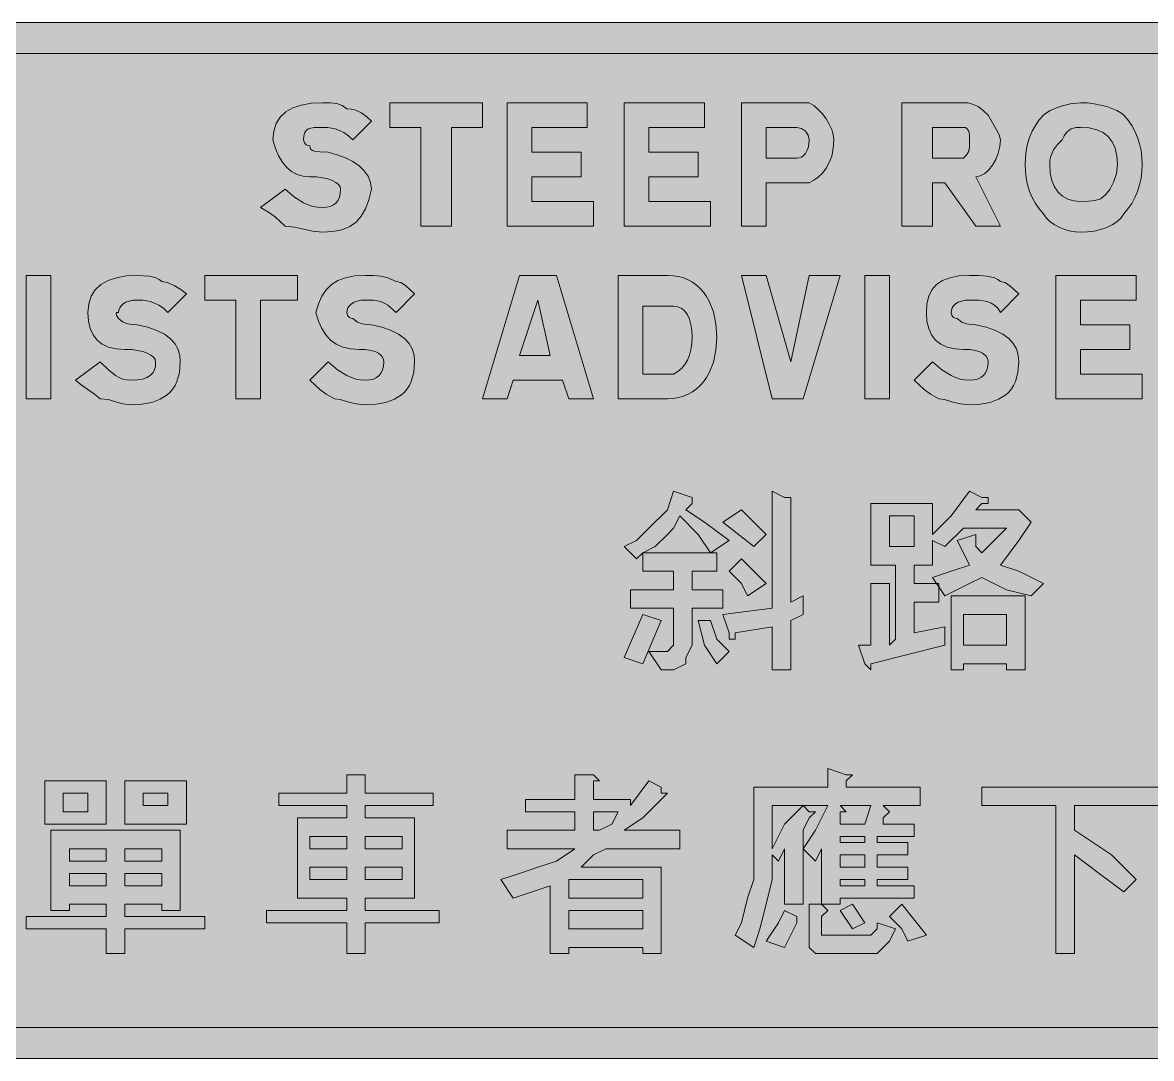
# Model space of a CAD drawing. Header units: metres. Extents: x 14 to 552, y 36 to 237.
# Drawn here: x 125 to 344.7, y 35.8 to 237.4 of the extents above; entities that cross this region are included whole.
import ezdxf

# ---------------------------------------------------------------- set-up
doc = ezdxf.new("R2010")
doc.units = ezdxf.units.M
doc.layers.add('FILL_BLACK_000000', color=7, linetype='Continuous', true_color=0x000000)
doc.layers.add('FILL_WHITE_FFFFFF', color=7, linetype='Continuous', true_color=0xffffff)

msp = doc.modelspace()

# ---------------------------------------------------------------- hatches: boundary and pattern name
at = {"layer": 'FILL_BLACK_000000', "true_color": 0x000000}
h = msp.add_hatch(color=7, dxfattribs=at)
h.dxf.hatch_style = 1
h.paths.add_polyline_path([(24.54, 35.78), (23.28, 35.91), (22.25, 36.27), (21.33, 36.96), (20.24, 37.17), (18.93, 37.71), (17.62, 38.48), (16.53, 39.36), (16.32, 40.28), (15.78, 41.31), (14.13, 44.16), (14.13, 47.76), (14.13, 225.36), (14.17, 227.85), (14.43, 230.01), (14.72, 231), (15.14, 231.94), (15.74, 232.86), (16.53, 233.76), (17.83, 234.95), (19.04, 235.84), (20.2, 236.48), (21.33, 236.91), (22.46, 237.17), (23.62, 237.3), (26.13, 237.36), (539.73, 237.36), (542.22, 237.3), (543.34, 237.17), (544.38, 236.91), (545.37, 236.48), (546.31, 235.84), (547.23, 234.95), (548.13, 233.76), (551.73, 230.16), (551.73, 225.36), (551.73, 47.76), (551.67, 46.81), (551.51, 45.77), (550.83, 43.56), (550.32, 42.44), (549.71, 41.35), (548.97, 40.31), (548.13, 39.36), (546.31, 37.79), (545.37, 37.17), (544.38, 36.66), (543.34, 36.27), (542.22, 35.99), (541.03, 35.82), (539.73, 35.76), (26.13, 35.76), (24.54, 35.78)])
h.paths.add_polyline_path([(24.54, 231.34), (23.28, 231.21), (22.25, 230.85), (21.33, 230.16), (20.64, 229.24), (20.28, 228.21), (20.15, 226.95), (20.13, 225.36), (20.13, 47.76), (20.15, 46.86), (20.28, 45.96), (20.64, 45.06), (21.33, 44.16), (22.04, 43.47), (22.53, 43.11), (23.02, 42.98), (23.73, 42.96), (23.78, 42.56), (23.94, 42.27), (24.48, 41.91), (25.25, 41.78), (26.13, 41.76), (539.73, 41.76), (540.82, 41.97), (542.13, 42.51), (543.44, 43.28), (544.53, 44.16), (545.22, 45.06), (545.58, 45.96), (545.71, 46.86), (545.73, 47.76), (545.73, 225.36), (545.71, 226.95), (545.58, 228.21), (545.22, 229.24), (544.53, 230.16), (544.03, 230.56), (543.44, 230.85), (542.13, 231.21), (539.73, 231.36), (26.13, 231.36), (24.54, 231.34)], flags=16)
h = msp.add_hatch(color=7, dxfattribs=at)
h.dxf.hatch_style = 1
h.paths.add_polyline_path([(179.88, 213.96), (180.24, 213.55), (180.53, 213.41), (180.93, 213.36), (180.99, 212.96), (181.16, 212.67), (181.44, 212.45), (181.83, 212.31), (182.96, 212.18), (184.53, 212.16), (186.27, 211.65), (187.87, 211.04), (189.3, 210.3), (190.53, 209.46), (191.54, 208.5), (192.29, 207.44), (192.77, 206.25), (192.93, 204.96), (192.42, 202.88), (191.77, 201.12), (190.95, 199.67), (189.93, 198.51), (188.69, 197.64), (187.19, 197.03), (185.42, 196.67), (183.33, 196.56), (181.53, 196.75), (179.73, 197.16), (177.93, 197.57), (176.13, 197.76), (174.18, 199.56), (172.92, 200.46), (171.33, 201.36), (176.13, 204.96), (177.93, 203.39), (179.73, 202.26), (180.63, 201.87), (181.53, 201.59), (182.43, 201.42), (183.33, 201.36), (184.17, 201.42), (184.9, 201.59), (185.52, 201.87), (186.03, 202.26), (186.42, 202.77), (186.71, 203.39), (186.87, 204.12), (186.93, 204.96), (186.82, 205.41), (186.5, 205.84), (185.98, 206.25), (185.28, 206.61), (184.41, 206.92), (183.39, 207.15), (182.22, 207.31), (180.93, 207.36), (179.64, 207.47), (178.46, 207.81), (177.39, 208.37), (176.43, 209.16), (175.59, 210.17), (174.86, 211.41), (174.24, 212.87), (173.73, 214.56), (173.9, 216.25), (174.39, 217.71), (175.19, 218.95), (176.28, 219.96), (177.66, 220.75), (179.3, 221.31), (181.19, 221.65), (183.33, 221.76), (184.92, 221.74), (186.18, 221.61), (187.21, 221.25), (188.13, 220.56), (188.98, 220.51), (189.72, 220.35), (190.98, 219.81), (192.01, 219.04), (192.93, 218.16), (189.33, 214.56), (188.43, 215.35), (187.55, 215.95), (186.69, 216.37), (185.88, 216.66), (184.44, 216.92), (183.33, 216.96), (181.76, 216.92), (181.14, 216.83), (180.63, 216.66), (180.24, 216.37), (179.95, 215.95), (179.79, 215.35), (179.73, 214.56), (179.88, 213.96)])
h = msp.add_hatch(color=7, dxfattribs=at)
h.dxf.hatch_style = 1
h.paths.add_polyline_path([(208.53, 197.76), (202.53, 197.76), (202.53, 216.96), (196.53, 216.96), (196.53, 221.76), (214.53, 221.76), (214.53, 216.96), (208.53, 216.96), (208.53, 197.76)])
h = msp.add_hatch(color=7, dxfattribs=at)
h.dxf.hatch_style = 1
h.paths.add_polyline_path([(224.13, 202.56), (236.13, 202.56), (236.13, 197.76), (219.33, 197.76), (219.33, 221.76), (234.93, 221.76), (234.93, 216.96), (224.13, 216.96), (224.13, 212.16), (233.73, 212.16), (233.73, 207.36), (224.13, 207.36), (224.13, 202.56)])
h = msp.add_hatch(color=7, dxfattribs=at)
h.dxf.hatch_style = 1
h.paths.add_polyline_path([(246.93, 202.56), (258.93, 202.56), (258.93, 197.76), (242.13, 197.76), (242.13, 221.76), (257.73, 221.76), (257.73, 216.96), (246.93, 216.96), (246.93, 212.16), (256.53, 212.16), (256.53, 207.36), (246.93, 207.36), (246.93, 202.56)])
h = msp.add_hatch(color=7, dxfattribs=at)
h.dxf.hatch_style = 1
h.paths.add_polyline_path([(264.93, 197.76), (264.93, 221.76), (276.93, 221.76), (278.13, 221.76), (279.03, 221.2), (279.89, 220.47), (280.7, 219.59), (281.43, 218.61), (282.04, 217.58), (282.52, 216.53), (282.82, 215.51), (282.93, 214.56), (282.82, 212.87), (282.52, 211.39), (282.04, 210.11), (281.43, 209.01), (280.7, 208.08), (279.89, 207.3), (279.03, 206.67), (278.13, 206.16), (276.93, 206.16), (269.73, 206.16), (269.73, 197.76), (264.93, 197.76)])
h.paths.add_polyline_path([(275.73, 210.96), (276.18, 211.02), (276.61, 211.19), (277.02, 211.47), (277.38, 211.86), (277.69, 212.37), (277.92, 212.99), (278.08, 213.72), (278.13, 214.56), (277.92, 215.44), (277.38, 216.21), (276.61, 216.75), (275.73, 216.96), (269.73, 216.96), (269.73, 210.96), (274.53, 210.96), (275.73, 210.96)], flags=16)
h = msp.add_hatch(color=7, dxfattribs=at)
h.dxf.hatch_style = 1
h.paths.add_polyline_path([(296.13, 197.76), (296.13, 221.76), (308.13, 221.76), (308.98, 221.71), (309.72, 221.55), (310.98, 221.01), (312.01, 220.24), (312.93, 219.36), (314.58, 216.51), (315.12, 215.48), (315.33, 214.56), (315.22, 213.22), (314.92, 211.92), (314.44, 210.7), (313.83, 209.61), (313.1, 208.69), (312.29, 207.98), (311.43, 207.52), (310.53, 207.36), (315.33, 197.76), (310.53, 197.76), (304.53, 206.16), (302.13, 206.16), (302.13, 197.76), (296.13, 197.76)])
h.paths.add_polyline_path([(308.82, 211.69), (309.18, 212.31), (309.31, 213.15), (309.33, 214.56), (309.31, 215.44), (309.18, 216.21), (308.82, 216.75), (308.53, 216.91), (308.13, 216.96), (302.13, 216.96), (302.13, 210.96), (308.13, 210.96), (308.82, 211.69)], flags=16)
h = msp.add_hatch(color=7, dxfattribs=at)
h.dxf.hatch_style = 1
h.paths.add_polyline_path([(333.59, 221.55), (336.03, 221.01), (338.02, 220.24), (338.77, 219.81), (339.33, 219.36), (340.17, 218.41), (340.91, 217.35), (341.52, 216.22), (342.03, 215.01), (342.42, 213.75), (342.71, 212.44), (342.87, 211.11), (342.93, 209.76), (342.87, 208.41), (342.71, 207.08), (342.42, 205.77), (342.03, 204.51), (341.52, 203.3), (340.91, 202.17), (340.17, 201.11), (339.33, 200.16), (338.77, 199.32), (338.02, 198.59), (337.09, 197.97), (336.03, 197.46), (334.85, 197.07), (333.59, 196.79), (332.28, 196.62), (330.93, 196.56), (329.98, 196.62), (328.96, 196.79), (327.91, 197.07), (326.88, 197.46), (325.9, 197.97), (325.02, 198.59), (324.29, 199.32), (323.73, 200.16), (322.89, 201.11), (322.16, 202.17), (321.54, 203.3), (321.03, 204.51), (320.64, 205.77), (320.36, 207.08), (320.19, 208.41), (320.13, 209.76), (320.19, 211.11), (320.36, 212.44), (320.64, 213.75), (321.03, 215.01), (321.54, 216.22), (322.16, 217.35), (322.89, 218.41), (323.73, 219.36), (324.29, 219.81), (325.02, 220.24), (326.88, 221.01), (328.96, 221.55), (330.93, 221.76), (332.28, 221.71), (333.59, 221.55)])
h.paths.add_polyline_path([(337.68, 212.91), (337.12, 214.15), (336.33, 215.16), (335.32, 215.95), (334.08, 216.51), (332.62, 216.85), (330.93, 216.96), (330.03, 216.92), (329.13, 216.66), (328.68, 216.37), (328.23, 215.95), (327.78, 215.35), (327.33, 214.56), (326.45, 213.64), (325.68, 212.61), (325.14, 211.35), (324.98, 210.61), (324.93, 209.76), (325.04, 208.07), (325.36, 206.61), (325.88, 205.37), (326.58, 204.36), (327.45, 203.57), (328.47, 203.01), (329.64, 202.67), (330.93, 202.56), (332.52, 202.58), (333.78, 202.71), (334.81, 203.07), (335.73, 203.76), (336.61, 204.87), (337.38, 206.31), (337.92, 207.98), (338.13, 209.76), (338.02, 211.45), (337.68, 212.91)], flags=16)
h = msp.add_hatch(color=7, dxfattribs=at)
h.dxf.hatch_style = 1
h.paths.add_polyline_path([(125.73, 164.16), (125.73, 188.16), (130.53, 188.16), (130.53, 164.16), (125.73, 164.16)])
h = msp.add_hatch(color=7, dxfattribs=at)
h.dxf.hatch_style = 1
h.paths.add_polyline_path([(143.39, 180.91), (143.22, 180.77), (143.28, 180.36), (143.73, 179.76), (144.63, 179.07), (145.53, 178.71), (146.43, 178.58), (147.33, 178.56), (149.41, 178.05), (151.17, 177.44), (152.62, 176.7), (153.78, 175.86), (154.65, 174.9), (155.26, 173.84), (155.62, 172.65), (155.73, 171.36), (155.56, 169.28), (155.07, 167.52), (154.71, 166.75), (154.27, 166.07), (153.76, 165.45), (153.18, 164.91), (151.8, 164.04), (150.16, 163.43), (148.27, 163.07), (146.13, 162.96), (144.52, 163.15), (143.13, 163.56), (141.74, 163.97), (140.13, 164.16), (139.04, 165.06), (137.73, 165.96), (136.42, 166.86), (135.33, 167.76), (140.13, 171.36), (141.74, 169.79), (143.13, 168.66), (143.81, 168.27), (144.52, 167.99), (145.28, 167.82), (146.13, 167.76), (147.37, 167.82), (148.4, 167.99), (149.23, 168.27), (149.88, 168.66), (150.36, 169.17), (150.69, 169.79), (150.87, 170.52), (150.93, 171.36), (150.82, 171.81), (150.5, 172.24), (149.98, 172.65), (149.28, 173.01), (148.41, 173.32), (147.39, 173.55), (146.22, 173.71), (144.93, 173.76), (143.24, 173.87), (141.78, 174.21), (140.54, 174.77), (139.53, 175.56), (138.74, 176.57), (138.18, 177.81), (137.84, 179.27), (137.73, 180.96), (137.9, 182.65), (138.39, 184.11), (139.19, 185.35), (140.28, 186.36), (141.66, 187.15), (143.3, 187.71), (145.19, 188.05), (147.33, 188.16), (149.73, 188.01), (151.04, 187.65), (151.63, 187.36), (152.13, 186.96), (153.22, 186.75), (154.53, 186.21), (155.84, 185.44), (156.93, 184.56), (153.33, 180.96), (152.43, 181.75), (151.55, 182.35), (150.69, 182.77), (149.88, 183.06), (148.44, 183.32), (147.33, 183.36), (146.49, 183.31), (145.76, 183.15), (145.14, 182.92), (144.63, 182.61), (144.24, 182.25), (143.96, 181.84), (143.79, 181.41), (143.73, 180.96), (143.39, 180.91)])
h = msp.add_hatch(color=7, dxfattribs=at)
h.dxf.hatch_style = 1
h.paths.add_polyline_path([(171.33, 164.16), (166.53, 164.16), (166.53, 183.36), (160.53, 183.36), (160.53, 188.16), (178.53, 188.16), (178.53, 183.36), (171.33, 183.36), (171.33, 164.16)])
h = msp.add_hatch(color=7, dxfattribs=at)
h.dxf.hatch_style = 1
h.paths.add_polyline_path([(188.28, 180.36), (188.64, 179.95), (188.93, 179.81), (189.33, 179.76), (190.23, 179.07), (191.13, 178.71), (192.03, 178.58), (192.93, 178.56), (195.01, 178.05), (196.77, 177.44), (198.22, 176.7), (199.38, 175.86), (200.25, 174.9), (200.86, 173.84), (201.22, 172.65), (201.33, 171.36), (201.16, 169.28), (200.67, 167.52), (200.31, 166.75), (199.87, 166.07), (199.36, 165.45), (198.78, 164.91), (197.4, 164.04), (195.76, 163.43), (193.87, 163.07), (191.73, 162.96), (189.95, 163.15), (188.28, 163.56), (186.84, 163.97), (185.73, 164.16), (184.14, 165.06), (182.88, 165.96), (180.93, 167.76), (184.53, 171.36), (186.33, 169.79), (188.13, 168.66), (189.03, 168.27), (189.93, 167.99), (190.83, 167.82), (191.73, 167.76), (192.57, 167.82), (193.31, 167.99), (193.92, 168.27), (194.43, 168.66), (194.82, 169.17), (195.1, 169.79), (195.27, 170.52), (195.33, 171.36), (195.27, 171.81), (195.09, 172.24), (194.76, 172.65), (194.28, 173.01), (193.63, 173.32), (192.8, 173.55), (191.77, 173.71), (190.53, 173.76), (188.84, 173.87), (187.36, 174.21), (186.08, 174.77), (184.98, 175.56), (184.05, 176.57), (183.27, 177.81), (182.64, 179.27), (182.13, 180.96), (182.64, 182.65), (183.29, 184.11), (184.11, 185.35), (185.13, 186.36), (186.37, 187.15), (187.87, 187.71), (189.64, 188.05), (191.73, 188.16), (193.34, 188.14), (194.73, 188.01), (196.12, 187.65), (197.73, 186.96), (198.63, 186.75), (199.53, 186.21), (201.33, 184.56), (197.73, 180.96), (196.12, 182.35), (195.41, 182.77), (194.73, 183.06), (193.34, 183.32), (191.73, 183.36), (190.89, 183.31), (190.16, 183.15), (189.54, 182.92), (189.03, 182.61), (188.64, 182.25), (188.36, 181.84), (188.19, 181.41), (188.13, 180.96), (188.28, 180.36)])
h = msp.add_hatch(color=7, dxfattribs=at)
h.dxf.hatch_style = 1
h.paths.add_polyline_path([(230.13, 167.76), (225.33, 167.76), (220.53, 167.76), (219.33, 164.16), (214.53, 164.16), (221.73, 188.16), (225.33, 188.16), (228.93, 188.16), (236.13, 164.16), (231.33, 164.16), (230.13, 167.76)])
h.paths.add_polyline_path([(221.73, 172.56), (225.33, 172.56), (227.73, 172.56), (225.33, 183.36), (221.73, 172.56)], flags=16)
h = msp.add_hatch(color=7, dxfattribs=at)
h.dxf.hatch_style = 1
h.paths.add_polyline_path([(240.93, 188.16), (250.53, 188.16), (251.63, 188.1), (252.67, 187.94), (253.64, 187.67), (254.56, 187.3), (255.42, 186.83), (256.2, 186.26), (256.93, 185.6), (257.58, 184.86), (258.16, 184.03), (258.67, 183.12), (259.47, 181.07), (259.96, 178.74), (260.13, 176.16), (259.96, 173.58), (259.47, 171.25), (258.67, 169.2), (258.16, 168.29), (257.58, 167.46), (256.93, 166.72), (256.2, 166.06), (255.42, 165.49), (254.56, 165.02), (253.64, 164.65), (252.67, 164.38), (251.63, 164.22), (250.53, 164.16), (240.93, 164.16), (240.93, 188.16)])
h.paths.add_polyline_path([(249.33, 168.96), (250.53, 168.96), (251.73, 168.96), (252.57, 169.47), (253.31, 170.09), (253.92, 170.82), (254.43, 171.66), (254.82, 172.62), (255.1, 173.69), (255.27, 174.87), (255.33, 176.16), (255.27, 177.45), (255.1, 178.62), (254.82, 179.64), (254.43, 180.51), (253.92, 181.21), (253.31, 181.73), (252.57, 182.05), (251.73, 182.16), (250.53, 182.16), (249.33, 182.16), (245.73, 182.16), (245.73, 168.96), (249.33, 168.96)], flags=16)
h = msp.add_hatch(color=7, dxfattribs=at)
h.dxf.hatch_style = 1
h.paths.add_polyline_path([(274.53, 164.16), (270.93, 164.16), (264.93, 188.16), (269.73, 188.16), (274.53, 171.36), (278.13, 188.16), (284.13, 188.16), (276.93, 164.16), (274.53, 164.16)])
h = msp.add_hatch(color=7, dxfattribs=at)
h.dxf.hatch_style = 1
h.paths.add_polyline_path([(288.93, 164.16), (288.93, 188.16), (293.73, 188.16), (293.73, 164.16), (288.93, 164.16)])
h = msp.add_hatch(color=7, dxfattribs=at)
h.dxf.hatch_style = 1
h.paths.add_polyline_path([(305.88, 180.36), (306.24, 179.95), (306.53, 179.81), (306.93, 179.76), (307.83, 179.07), (308.73, 178.71), (309.63, 178.58), (310.53, 178.56), (312.61, 178.05), (314.37, 177.44), (315.82, 176.7), (316.98, 175.86), (317.85, 174.9), (318.46, 173.84), (318.82, 172.65), (318.93, 171.36), (318.76, 169.28), (318.27, 167.52), (317.91, 166.75), (317.47, 166.07), (316.96, 165.45), (316.38, 164.91), (315, 164.04), (313.36, 163.43), (311.47, 163.07), (309.33, 162.96), (307.55, 163.15), (305.88, 163.56), (304.44, 163.97), (303.33, 164.16), (301.74, 165.06), (300.48, 165.96), (298.53, 167.76), (302.13, 171.36), (303.93, 169.79), (305.73, 168.66), (306.63, 168.27), (307.53, 167.99), (308.43, 167.82), (309.33, 167.76), (310.17, 167.82), (310.91, 167.99), (311.52, 168.27), (312.03, 168.66), (312.42, 169.17), (312.71, 169.79), (312.87, 170.52), (312.93, 171.36), (312.87, 171.81), (312.69, 172.24), (312.36, 172.65), (311.88, 173.01), (311.23, 173.32), (310.4, 173.55), (309.37, 173.71), (308.13, 173.76), (306.44, 173.87), (304.98, 174.21), (303.74, 174.77), (302.73, 175.56), (301.94, 176.57), (301.38, 177.81), (301.04, 179.27), (300.93, 180.96), (301.04, 182.65), (301.4, 184.11), (302.01, 185.35), (302.88, 186.36), (304.04, 187.15), (305.49, 187.71), (307.25, 188.05), (309.33, 188.16), (311.11, 188.14), (312.78, 188.01), (314.22, 187.65), (314.83, 187.36), (315.33, 186.96), (316.23, 186.75), (317.13, 186.21), (318.93, 184.56), (315.33, 180.96), (314.83, 181.75), (314.22, 182.35), (313.54, 182.77), (312.78, 183.06), (311.11, 183.32), (309.33, 183.36), (308.49, 183.31), (307.76, 183.15), (307.14, 182.92), (306.63, 182.61), (306.24, 182.25), (305.95, 181.84), (305.79, 181.41), (305.73, 180.96), (305.88, 180.36)])
h = msp.add_hatch(color=7, dxfattribs=at)
h.dxf.hatch_style = 1
h.paths.add_polyline_path([(330.93, 168.96), (342.93, 168.96), (342.93, 164.16), (326.13, 164.16), (326.13, 188.16), (341.73, 188.16), (341.73, 183.36), (330.93, 183.36), (330.93, 178.56), (340.53, 178.56), (340.53, 173.76), (330.93, 173.76), (330.93, 168.96)])
h = msp.add_hatch(color=7, dxfattribs=at)
h.dxf.hatch_style = 1
h.paths.add_polyline_path([(242.13, 135.36), (244.53, 136.56), (246.93, 138.96), (250.53, 142.56), (251.73, 146.16), (255.33, 144.96), (255.33, 143.76), (254.13, 142.56), (257.73, 140.16), (262.53, 136.56), (258.93, 134.16), (256.53, 137.76), (252.93, 141.36), (251.73, 138.96), (250.53, 137.76), (248.13, 135.36), (245.73, 134.16), (244.53, 132.96), (242.13, 135.36)])
h = msp.add_hatch(color=7, dxfattribs=at)
h.dxf.hatch_style = 1
h.paths.add_polyline_path([(270.93, 123.36), (270.93, 146.16), (273.33, 144.96), (274.53, 144.96), (274.53, 143.76), (274.53, 124.56), (276.93, 125.76), (276.93, 122.16), (274.53, 120.96), (274.53, 111.36), (270.93, 111.36), (270.93, 119.76), (263.73, 118.56), (263.73, 117.36), (262.53, 117.36), (262.53, 118.56), (261.33, 122.16), (270.93, 123.36)])
h = msp.add_hatch(color=7, dxfattribs=at)
h.dxf.hatch_style = 1
h.paths.add_polyline_path([(298.53, 118.56), (304.53, 119.76), (304.53, 116.16), (290.13, 112.56), (290.13, 111.36), (288.93, 112.56), (287.73, 116.16), (290.13, 116.16), (290.13, 128.16), (292.53, 128.16), (293.73, 128.16), (293.73, 126.96), (293.73, 116.16), (294.93, 117.36), (294.93, 131.76), (290.13, 131.76), (290.13, 143.76), (302.13, 143.76), (302.13, 137.76), (305.73, 141.36), (309.33, 146.16), (311.73, 144.96), (312.93, 144.96), (312.93, 143.76), (311.73, 143.76), (310.53, 142.56), (318.93, 142.56), (321.33, 140.16), (318.93, 136.56), (315.33, 131.76), (318.93, 130.56), (323.73, 128.16), (321.33, 125.76), (316.53, 126.96), (311.73, 129.36), (309.33, 128.16), (304.53, 125.76), (303.33, 127.56), (303.33, 124.56), (298.53, 124.56), (298.53, 118.56)])
h.paths.add_polyline_path([(303.33, 128.16), (302.93, 128.16), (303.33, 127.56), (303.33, 128.16)], flags=16)
h.paths.add_polyline_path([(302.13, 129.36), (305.73, 130.56), (309.33, 131.76), (308.13, 134.16), (306.93, 136.56), (310.53, 137.76), (310.53, 135.36), (311.73, 134.16), (314.13, 136.56), (316.53, 138.96), (308.13, 138.96), (304.53, 135.36), (302.13, 136.56), (302.13, 131.76), (298.53, 131.76), (298.53, 128.16), (302.93, 128.16), (302.13, 129.36)], flags=16)
h.paths.add_polyline_path([(298.53, 141.36), (293.73, 141.36), (293.73, 135.36), (298.53, 135.36), (298.53, 141.36)], flags=16)
h = msp.add_hatch(color=7, dxfattribs=at)
h.dxf.hatch_style = 1
h.paths.add_polyline_path([(269.73, 137.76), (267.33, 135.36), (261.33, 140.16), (264.93, 142.56), (269.73, 137.76)])
h = msp.add_hatch(color=7, dxfattribs=at)
h.dxf.hatch_style = 1
h.paths.add_polyline_path([(255.33, 126.96), (261.33, 126.96), (261.33, 123.36), (255.33, 123.36), (255.33, 116.16), (254.13, 113.76), (254.13, 112.56), (251.73, 111.36), (249.33, 111.36), (246.93, 114.96), (249.33, 114.96), (250.53, 114.96), (251.73, 116.16), (251.73, 117.36), (251.73, 123.36), (243.33, 123.36), (243.33, 126.96), (251.73, 126.96), (251.73, 130.56), (245.73, 130.56), (245.73, 134.16), (258.93, 134.16), (260.13, 134.16), (260.13, 130.56), (255.33, 130.56), (255.33, 126.96)])
h = msp.add_hatch(color=7, dxfattribs=at)
h.dxf.hatch_style = 1
h.paths.add_polyline_path([(267.33, 130.56), (269.73, 128.16), (266.13, 125.76), (264.93, 128.16), (262.53, 130.56), (264.93, 132.96), (267.33, 130.56)])
h = msp.add_hatch(color=7, dxfattribs=at)
h.dxf.hatch_style = 1
h.paths.add_polyline_path([(320.13, 125.76), (320.13, 111.36), (316.53, 111.36), (316.53, 112.56), (308.13, 112.56), (308.13, 111.36), (305.73, 111.36), (305.73, 125.76), (320.13, 125.76)])
h.paths.add_polyline_path([(316.53, 122.16), (308.13, 122.16), (308.13, 116.16), (316.53, 116.16), (316.53, 122.16)], flags=16)
h = msp.add_hatch(color=7, dxfattribs=at)
h.dxf.hatch_style = 1
h.paths.add_polyline_path([(245.73, 122.16), (249.33, 120.96), (245.73, 112.56), (242.13, 113.76), (245.73, 122.16)])
h = msp.add_hatch(color=7, dxfattribs=at)
h.dxf.hatch_style = 1
h.paths.add_polyline_path([(260.13, 117.36), (262.53, 114.96), (260.13, 112.56), (257.73, 116.16), (256.53, 120.96), (258.93, 120.96), (260.13, 117.36)])
h = msp.add_hatch(color=7, dxfattribs=at)
h.dxf.hatch_style = 1
h.paths.add_polyline_path([(191.73, 87.36), (204.93, 87.36), (204.93, 84.96), (191.73, 84.96), (191.73, 82.56), (201.33, 82.56), (201.33, 66.96), (191.73, 66.96), (191.73, 64.56), (206.13, 64.56), (206.13, 62.16), (191.73, 62.16), (191.73, 56.16), (188.13, 56.16), (188.13, 62.16), (172.53, 62.16), (172.53, 64.56), (188.13, 64.56), (188.13, 66.96), (178.53, 66.96), (178.53, 82.56), (188.13, 82.56), (188.13, 84.96), (174.93, 84.96), (174.93, 87.36), (188.13, 87.36), (188.13, 90.96), (191.73, 90.96), (191.73, 89.76), (191.73, 87.36)])
h.paths.add_polyline_path([(188.13, 76.56), (188.13, 78.96), (180.93, 78.96), (180.93, 76.56), (188.13, 76.56)], flags=16)
h.paths.add_polyline_path([(180.93, 70.56), (188.13, 70.56), (188.13, 72.96), (180.93, 72.96), (180.93, 70.56)], flags=16)
h.paths.add_polyline_path([(191.73, 78.96), (191.73, 76.56), (198.93, 76.56), (198.93, 78.96), (191.73, 78.96)], flags=16)
h.paths.add_polyline_path([(198.93, 72.96), (191.73, 72.96), (191.73, 70.56), (198.93, 70.56), (198.93, 72.96)], flags=16)
h = msp.add_hatch(color=7, dxfattribs=at)
h.dxf.hatch_style = 1
h.paths.add_polyline_path([(244.53, 72.96), (249.33, 72.96), (249.33, 56.16), (245.73, 56.16), (245.73, 57.36), (231.33, 57.36), (231.33, 56.16), (227.73, 56.16), (227.73, 69.36), (220.53, 66.96), (218.13, 70.56), (221.73, 71.76), (225.33, 72.96), (228.93, 74.16), (232.53, 76.56), (219.33, 76.56), (219.33, 80.16), (232.53, 80.16), (232.53, 83.76), (222.93, 83.76), (222.93, 86.16), (232.53, 86.16), (232.53, 90.96), (234.93, 90.96), (236.13, 90.96), (237.33, 89.76), (236.13, 89.76), (236.13, 86.16), (243.33, 86.16), (243.33, 84.96), (246.93, 89.76), (249.33, 88.56), (249.33, 87.36), (250.53, 87.36), (249.33, 86.16), (245.73, 82.56), (242.13, 80.16), (252.93, 80.16), (252.93, 76.56), (242.13, 76.56), (240.93, 76.56), (238.53, 76.56), (236.13, 75.36), (233.73, 72.96), (240.93, 72.96), (244.53, 72.96)])
h.paths.add_polyline_path([(236.13, 83.76), (236.13, 80.16), (237.33, 80.16), (239.73, 81.36), (240.93, 83.76), (236.13, 83.76)], flags=16)
h.paths.add_polyline_path([(231.33, 70.56), (231.33, 66.96), (245.73, 66.96), (245.73, 70.56), (231.33, 70.56)], flags=16)
h.paths.add_polyline_path([(245.73, 64.56), (231.33, 64.56), (231.33, 60.96), (245.73, 60.96), (245.73, 64.56)], flags=16)
h = msp.add_hatch(color=7, dxfattribs=at)
h.dxf.hatch_style = 1
h.paths.add_polyline_path([(291.33, 77.76), (297.33, 77.76), (297.33, 75.36), (291.33, 75.36), (291.33, 72.96), (297.33, 72.96), (297.33, 70.56), (291.33, 70.56), (291.33, 69.36), (298.53, 69.36), (298.53, 66.96), (284.13, 66.96), (284.13, 65.76), (280.53, 65.76), (280.53, 76.56), (279.33, 74.16), (276.93, 76.56), (276.93, 65.76), (273.33, 65.76), (273.33, 76.56), (272.13, 74.16), (270.93, 75.36), (270.93, 70.56), (269.73, 65.76), (268.53, 60.96), (267.33, 57.36), (263.73, 59.76), (264.93, 62.16), (266.13, 66.96), (267.33, 70.56), (267.33, 75.36), (267.33, 88.56), (281.73, 88.56), (281.73, 92.16), (285.33, 90.96), (286.53, 90.96), (285.33, 89.76), (285.33, 88.56), (299.73, 88.56), (299.73, 84.96), (292.53, 84.96), (293.73, 83.76), (292.53, 82.56), (292.53, 81.36), (298.53, 81.36), (298.53, 78.96), (291.33, 78.96), (291.33, 77.76)])
h.paths.add_polyline_path([(279.33, 80.16), (281.73, 84.96), (276.93, 84.96), (278.13, 83.76), (279.33, 83.76), (278.13, 82.56), (276.93, 80.16), (276.93, 76.56), (279.33, 80.16)], flags=16)
h.paths.add_polyline_path([(270.93, 84.96), (270.93, 76.56), (273.33, 81.36), (276.93, 84.96), (270.93, 84.96)], flags=16)
h.paths.add_polyline_path([(285.33, 83.76), (284.13, 83.76), (284.13, 81.36), (288.93, 81.36), (290.13, 84.96), (284.13, 84.96), (285.33, 83.76)], flags=16)
h.paths.add_polyline_path([(288.93, 75.36), (284.13, 75.36), (284.13, 72.96), (288.93, 72.96), (288.93, 75.36)], flags=16)
h.paths.add_polyline_path([(288.93, 77.76), (288.93, 78.96), (284.13, 78.96), (284.13, 77.76), (288.93, 77.76)], flags=16)
h.paths.add_polyline_path([(284.13, 69.36), (288.93, 69.36), (288.93, 70.56), (284.13, 70.56), (284.13, 69.36)], flags=16)
h = msp.add_hatch(color=7, dxfattribs=at)
h.dxf.hatch_style = 1
h.paths.add_polyline_path([(141.33, 81.36), (129.33, 81.36), (129.33, 89.76), (141.33, 89.76), (141.33, 81.36)])
h.paths.add_polyline_path([(137.73, 87.36), (132.93, 87.36), (132.93, 83.76), (137.73, 83.76), (137.73, 87.36)], flags=16)
h = msp.add_hatch(color=7, dxfattribs=at)
h.dxf.hatch_style = 1
h.paths.add_polyline_path([(156.93, 81.36), (144.93, 81.36), (144.93, 89.76), (156.93, 89.76), (156.93, 81.36)])
h.paths.add_polyline_path([(153.33, 87.36), (148.53, 87.36), (148.53, 84.96), (153.33, 84.96), (153.33, 87.36)], flags=16)
h = msp.add_hatch(color=7, dxfattribs=at)
h.dxf.hatch_style = 1
h.paths.add_polyline_path([(346.53, 88.56), (346.53, 84.96), (329.73, 84.96), (329.73, 80.16), (336.93, 75.36), (341.73, 70.56), (339.33, 68.16), (334.53, 71.76), (329.73, 75.36), (329.73, 56.16), (326.13, 56.16), (326.13, 84.96), (311.73, 84.96), (311.73, 88.56), (346.53, 88.56)])
h = msp.add_hatch(color=7, dxfattribs=at)
h.dxf.hatch_style = 1
h.paths.add_polyline_path([(152.13, 65.76), (144.93, 65.76), (144.93, 63.36), (160.53, 63.36), (160.53, 60.96), (144.93, 60.96), (144.93, 56.16), (141.33, 56.16), (141.33, 60.96), (125.73, 60.96), (125.73, 63.36), (141.33, 63.36), (141.33, 65.76), (134.13, 65.76), (134.13, 64.56), (130.53, 64.56), (130.53, 80.16), (155.73, 80.16), (155.73, 64.56), (152.13, 64.56), (152.13, 65.76)])
h.paths.add_polyline_path([(152.13, 74.16), (152.13, 76.56), (144.93, 76.56), (144.93, 74.16), (152.13, 74.16)], flags=16)
h.paths.add_polyline_path([(144.93, 69.36), (152.13, 69.36), (152.13, 71.76), (144.93, 71.76), (144.93, 69.36)], flags=16)
h.paths.add_polyline_path([(134.13, 76.56), (134.13, 74.16), (141.33, 74.16), (141.33, 76.56), (134.13, 76.56)], flags=16)
h.paths.add_polyline_path([(141.33, 71.76), (134.13, 71.76), (134.13, 69.36), (141.33, 69.36), (141.33, 71.76)], flags=16)
h = msp.add_hatch(color=7, dxfattribs=at)
h.dxf.hatch_style = 1
h.paths.add_polyline_path([(272.13, 62.16), (273.33, 64.56), (275.73, 63.36), (275.73, 62.16), (273.33, 57.36), (269.73, 58.56), (272.13, 62.16)])
h = msp.add_hatch(color=7, dxfattribs=at)
h.dxf.hatch_style = 1
h.paths.add_polyline_path([(280.53, 65.76), (281.73, 64.56), (280.53, 63.36), (280.53, 60.96), (280.53, 59.76), (281.73, 59.76), (282.93, 59.76), (287.73, 59.76), (288.93, 59.76), (290.13, 59.76), (291.33, 60.96), (291.33, 62.16), (294.93, 60.96), (293.73, 58.56), (292.53, 57.36), (291.33, 56.16), (290.13, 56.16), (281.73, 56.16), (279.33, 56.16), (278.13, 57.36), (278.13, 58.56), (278.13, 60.96), (278.13, 65.76), (280.53, 65.76)])
h = msp.add_hatch(color=7, dxfattribs=at)
h.dxf.hatch_style = 1
h.paths.add_polyline_path([(284.13, 64.56), (286.53, 65.76), (288.93, 62.16), (286.53, 60.96), (284.13, 64.56)])
h = msp.add_hatch(color=7, dxfattribs=at)
h.dxf.hatch_style = 1
h.paths.add_polyline_path([(296.13, 60.96), (293.73, 63.36), (296.13, 65.76), (300.93, 59.76), (297.33, 58.56), (296.13, 60.96)])
at = {"layer": 'FILL_WHITE_FFFFFF', "true_color": 0xffffff}
h = msp.add_hatch(color=7, dxfattribs=at)
h.dxf.hatch_style = 1
h.paths.add_polyline_path([(539.73, 231.36), (542.13, 231.36), (542.53, 231.31), (542.84, 231.17), (543.33, 230.76), (543.82, 230.35), (544.13, 230.21), (544.53, 230.16), (544.58, 229.76), (544.72, 229.45), (545.13, 228.96), (545.54, 228.47), (545.68, 228.16), (545.73, 227.76), (545.73, 225.36), (545.73, 47.76), (545.71, 46.86), (545.58, 45.96), (545.22, 45.06), (544.53, 44.16), (543.82, 43.47), (543.33, 43.11), (542.84, 42.98), (542.13, 42.96), (541.42, 42.27), (540.93, 41.91), (540.44, 41.78), (539.73, 41.76), (26.13, 41.76), (25.28, 41.81), (24.54, 41.97), (23.28, 42.51), (22.25, 43.28), (21.33, 44.16), (20.13, 45.36), (20.13, 47.76), (20.13, 225.36), (20.15, 226.95), (20.28, 228.21), (20.64, 229.24), (21.33, 230.16), (22.25, 230.85), (23.28, 231.21), (24.54, 231.34), (26.13, 231.36), (539.73, 231.36)])

# ---------------------------------------------------------------- linework, layer by layer
at = {"layer": 'FILL_BLACK_000000', "lineweight": 0, "true_color": 0x000000}
for points in [[(26.13, 237.36), (539.73, 237.36)], [(539.73, 231.36), (26.13, 231.36)], [(26.13, 41.76), (539.73, 41.76)], [(539.73, 35.76), (26.13, 35.76)]]:
    msp.add_lwpolyline(points, dxfattribs=at)
for points in [[(179.88, 213.96), (180.24, 213.55), (180.53, 213.41), (180.93, 213.36), (180.99, 212.96), (181.16, 212.67), (181.44, 212.45), (181.83, 212.31), (182.96, 212.18), (184.53, 212.16), (186.27, 211.65), (187.87, 211.04), (189.3, 210.3), (190.53, 209.46), (191.54, 208.5), (192.29, 207.44), (192.77, 206.25), (192.93, 204.96), (192.42, 202.88), (191.77, 201.12), (190.95, 199.67), (189.93, 198.51), (188.69, 197.64), (187.19, 197.03), (185.42, 196.67), (183.33, 196.56), (181.53, 196.75), (179.73, 197.16), (177.93, 197.57), (176.13, 197.76), (174.18, 199.56), (172.92, 200.46), (171.33, 201.36), (176.13, 204.96), (177.93, 203.39), (179.73, 202.26), (180.63, 201.87), (181.53, 201.59), (182.43, 201.42), (183.33, 201.36), (184.17, 201.42), (184.9, 201.59), (185.52, 201.87), (186.03, 202.26), (186.42, 202.77), (186.71, 203.39), (186.87, 204.12), (186.93, 204.96), (186.82, 205.41), (186.5, 205.84), (185.98, 206.25), (185.28, 206.61), (184.41, 206.92), (183.39, 207.15), (182.22, 207.31), (180.93, 207.36), (179.64, 207.47), (178.46, 207.81), (177.39, 208.37), (176.43, 209.16), (175.59, 210.17), (174.86, 211.41), (174.24, 212.87), (173.73, 214.56), (173.9, 216.25), (174.39, 217.71), (175.19, 218.95), (176.28, 219.96), (177.66, 220.75), (179.3, 221.31), (181.19, 221.65), (183.33, 221.76), (184.92, 221.74), (186.18, 221.61), (187.21, 221.25), (188.13, 220.56), (188.98, 220.51), (189.72, 220.35), (190.98, 219.81), (192.01, 219.04), (192.93, 218.16), (189.33, 214.56), (188.43, 215.35), (187.55, 215.95), (186.69, 216.37), (185.88, 216.66), (184.44, 216.92), (183.33, 216.96), (181.76, 216.92), (181.14, 216.83), (180.63, 216.66), (180.24, 216.37), (179.95, 215.95), (179.79, 215.35), (179.73, 214.56)], [(208.53, 197.76), (202.53, 197.76), (202.53, 216.96), (196.53, 216.96), (196.53, 221.76), (214.53, 221.76), (214.53, 216.96), (208.53, 216.96)], [(224.13, 202.56), (236.13, 202.56), (236.13, 197.76), (219.33, 197.76), (219.33, 221.76), (234.93, 221.76), (234.93, 216.96), (224.13, 216.96), (224.13, 212.16), (233.73, 212.16), (233.73, 207.36), (224.13, 207.36)], [(246.93, 202.56), (258.93, 202.56), (258.93, 197.76), (242.13, 197.76), (242.13, 221.76), (257.73, 221.76), (257.73, 216.96), (246.93, 216.96), (246.93, 212.16), (256.53, 212.16), (256.53, 207.36), (246.93, 207.36)], [(264.93, 197.76), (264.93, 221.76), (276.93, 221.76), (278.13, 221.76), (279.03, 221.2), (279.89, 220.47), (280.7, 219.59), (281.43, 218.61), (282.04, 217.58), (282.52, 216.53), (282.82, 215.51), (282.93, 214.56), (282.82, 212.87), (282.52, 211.39), (282.04, 210.11), (281.43, 209.01), (280.7, 208.08), (279.89, 207.3), (279.03, 206.67), (278.13, 206.16), (276.93, 206.16), (269.73, 206.16), (269.73, 197.76)], [(296.13, 197.76), (296.13, 221.76), (308.13, 221.76), (308.98, 221.71), (309.72, 221.55), (310.98, 221.01), (312.01, 220.24), (312.93, 219.36), (314.58, 216.51), (315.12, 215.48), (315.33, 214.56), (315.22, 213.22), (314.92, 211.92), (314.44, 210.7), (313.83, 209.61), (313.1, 208.69), (312.29, 207.98), (311.43, 207.52), (310.53, 207.36), (315.33, 197.76), (310.53, 197.76), (304.53, 206.16), (302.13, 206.16), (302.13, 197.76)], [(333.59, 221.55), (336.03, 221.01), (338.02, 220.24), (338.77, 219.81), (339.33, 219.36), (340.17, 218.41), (340.91, 217.35), (341.52, 216.22), (342.03, 215.01), (342.42, 213.75), (342.71, 212.44), (342.87, 211.11), (342.93, 209.76), (342.87, 208.41), (342.71, 207.08), (342.42, 205.77), (342.03, 204.51), (341.52, 203.3), (340.91, 202.17), (340.17, 201.11), (339.33, 200.16), (338.77, 199.32), (338.02, 198.59), (337.09, 197.97), (336.03, 197.46), (334.85, 197.07), (333.59, 196.79), (332.28, 196.62), (330.93, 196.56), (329.98, 196.62), (328.96, 196.79), (327.91, 197.07), (326.88, 197.46), (325.9, 197.97), (325.02, 198.59), (324.29, 199.32), (323.73, 200.16), (322.89, 201.11), (322.16, 202.17), (321.54, 203.3), (321.03, 204.51), (320.64, 205.77), (320.36, 207.08), (320.19, 208.41), (320.13, 209.76), (320.19, 211.11), (320.36, 212.44), (320.64, 213.75), (321.03, 215.01), (321.54, 216.22), (322.16, 217.35), (322.89, 218.41), (323.73, 219.36), (324.29, 219.81), (325.02, 220.24), (326.88, 221.01), (328.96, 221.55), (330.93, 221.76), (332.28, 221.71)], [(275.73, 210.96), (276.18, 211.02), (276.61, 211.19), (277.02, 211.47), (277.38, 211.86), (277.69, 212.37), (277.92, 212.99), (278.08, 213.72), (278.13, 214.56), (277.92, 215.44), (277.38, 216.21), (276.61, 216.75), (275.73, 216.96), (269.73, 216.96), (269.73, 210.96), (274.53, 210.96)], [(308.82, 211.69), (309.18, 212.31), (309.31, 213.15), (309.33, 214.56), (309.31, 215.44), (309.18, 216.21), (308.82, 216.75), (308.53, 216.91), (308.13, 216.96), (302.13, 216.96), (302.13, 210.96), (308.13, 210.96)], [(337.68, 212.91), (337.12, 214.15), (336.33, 215.16), (335.32, 215.95), (334.08, 216.51), (332.62, 216.85), (330.93, 216.96), (330.03, 216.92), (329.13, 216.66), (328.68, 216.37), (328.23, 215.95), (327.78, 215.35), (327.33, 214.56), (326.45, 213.64), (325.68, 212.61), (325.14, 211.35), (324.98, 210.61), (324.93, 209.76), (325.04, 208.07), (325.36, 206.61), (325.88, 205.37), (326.58, 204.36), (327.45, 203.57), (328.47, 203.01), (329.64, 202.67), (330.93, 202.56), (332.52, 202.58), (333.78, 202.71), (334.81, 203.07), (335.73, 203.76), (336.61, 204.87), (337.38, 206.31), (337.92, 207.98), (338.13, 209.76), (338.02, 211.45)], [(125.73, 164.16), (125.73, 188.16), (130.53, 188.16), (130.53, 164.16)], [(143.39, 180.91), (143.22, 180.77), (143.28, 180.36), (143.73, 179.76), (144.63, 179.07), (145.53, 178.71), (146.43, 178.58), (147.33, 178.56), (149.41, 178.05), (151.17, 177.44), (152.62, 176.7), (153.78, 175.86), (154.65, 174.9), (155.26, 173.84), (155.62, 172.65), (155.73, 171.36), (155.56, 169.28), (155.07, 167.52), (154.71, 166.75), (154.27, 166.07), (153.76, 165.45), (153.18, 164.91), (151.8, 164.04), (150.16, 163.43), (148.27, 163.07), (146.13, 162.96), (144.52, 163.15), (143.13, 163.56), (141.74, 163.97), (140.13, 164.16), (139.04, 165.06), (137.73, 165.96), (136.42, 166.86), (135.33, 167.76), (140.13, 171.36), (141.74, 169.79), (143.13, 168.66), (143.81, 168.27), (144.52, 167.99), (145.28, 167.82), (146.13, 167.76), (147.37, 167.82), (148.4, 167.99), (149.23, 168.27), (149.88, 168.66), (150.36, 169.17), (150.69, 169.79), (150.87, 170.52), (150.93, 171.36), (150.82, 171.81), (150.5, 172.24), (149.98, 172.65), (149.28, 173.01), (148.41, 173.32), (147.39, 173.55), (146.22, 173.71), (144.93, 173.76), (143.24, 173.87), (141.78, 174.21), (140.54, 174.77), (139.53, 175.56), (138.74, 176.57), (138.18, 177.81), (137.84, 179.27), (137.73, 180.96), (137.9, 182.65), (138.39, 184.11), (139.19, 185.35), (140.28, 186.36), (141.66, 187.15), (143.3, 187.71), (145.19, 188.05), (147.33, 188.16), (149.73, 188.01), (151.04, 187.65), (151.63, 187.36), (152.13, 186.96), (153.22, 186.75), (154.53, 186.21), (155.84, 185.44), (156.93, 184.56), (153.33, 180.96), (152.43, 181.75), (151.55, 182.35), (150.69, 182.77), (149.88, 183.06), (148.44, 183.32), (147.33, 183.36), (146.49, 183.31), (145.76, 183.15), (145.14, 182.92), (144.63, 182.61), (144.24, 182.25), (143.96, 181.84), (143.79, 181.41), (143.73, 180.96)], [(171.33, 164.16), (166.53, 164.16), (166.53, 183.36), (160.53, 183.36), (160.53, 188.16), (178.53, 188.16), (178.53, 183.36), (171.33, 183.36)], [(188.28, 180.36), (188.64, 179.95), (188.93, 179.81), (189.33, 179.76), (190.23, 179.07), (191.13, 178.71), (192.03, 178.58), (192.93, 178.56), (195.01, 178.05), (196.77, 177.44), (198.22, 176.7), (199.38, 175.86), (200.25, 174.9), (200.86, 173.84), (201.22, 172.65), (201.33, 171.36), (201.16, 169.28), (200.67, 167.52), (200.31, 166.75), (199.87, 166.07), (199.36, 165.45), (198.78, 164.91), (197.4, 164.04), (195.76, 163.43), (193.87, 163.07), (191.73, 162.96), (189.95, 163.15), (188.28, 163.56), (186.84, 163.97), (185.73, 164.16), (184.14, 165.06), (182.88, 165.96), (180.93, 167.76), (184.53, 171.36), (186.33, 169.79), (188.13, 168.66), (189.03, 168.27), (189.93, 167.99), (190.83, 167.82), (191.73, 167.76), (192.57, 167.82), (193.31, 167.99), (193.92, 168.27), (194.43, 168.66), (194.82, 169.17), (195.1, 169.79), (195.27, 170.52), (195.33, 171.36), (195.27, 171.81), (195.09, 172.24), (194.76, 172.65), (194.28, 173.01), (193.63, 173.32), (192.8, 173.55), (191.77, 173.71), (190.53, 173.76), (188.84, 173.87), (187.36, 174.21), (186.08, 174.77), (184.98, 175.56), (184.05, 176.57), (183.27, 177.81), (182.64, 179.27), (182.13, 180.96), (182.64, 182.65), (183.29, 184.11), (184.11, 185.35), (185.13, 186.36), (186.37, 187.15), (187.87, 187.71), (189.64, 188.05), (191.73, 188.16), (193.34, 188.14), (194.73, 188.01), (196.12, 187.65), (197.73, 186.96), (198.63, 186.75), (199.53, 186.21), (201.33, 184.56), (197.73, 180.96), (196.12, 182.35), (195.41, 182.77), (194.73, 183.06), (193.34, 183.32), (191.73, 183.36), (190.89, 183.31), (190.16, 183.15), (189.54, 182.92), (189.03, 182.61), (188.64, 182.25), (188.36, 181.84), (188.19, 181.41), (188.13, 180.96)], [(230.13, 167.76), (225.33, 167.76), (220.53, 167.76), (219.33, 164.16), (214.53, 164.16), (221.73, 188.16), (225.33, 188.16), (228.93, 188.16), (236.13, 164.16), (231.33, 164.16)], [(240.93, 188.16), (250.53, 188.16), (251.63, 188.1), (252.67, 187.94), (253.64, 187.67), (254.56, 187.3), (255.42, 186.83), (256.2, 186.26), (256.93, 185.6), (257.58, 184.86), (258.16, 184.03), (258.67, 183.12), (259.47, 181.07), (259.96, 178.74), (260.13, 176.16), (259.96, 173.58), (259.47, 171.25), (258.67, 169.2), (258.16, 168.29), (257.58, 167.46), (256.93, 166.72), (256.2, 166.06), (255.42, 165.49), (254.56, 165.02), (253.64, 164.65), (252.67, 164.38), (251.63, 164.22), (250.53, 164.16), (240.93, 164.16)], [(274.53, 164.16), (270.93, 164.16), (264.93, 188.16), (269.73, 188.16), (274.53, 171.36), (278.13, 188.16), (284.13, 188.16), (276.93, 164.16)], [(288.93, 164.16), (288.93, 188.16), (293.73, 188.16), (293.73, 164.16)], [(305.88, 180.36), (306.24, 179.95), (306.53, 179.81), (306.93, 179.76), (307.83, 179.07), (308.73, 178.71), (309.63, 178.58), (310.53, 178.56), (312.61, 178.05), (314.37, 177.44), (315.82, 176.7), (316.98, 175.86), (317.85, 174.9), (318.46, 173.84), (318.82, 172.65), (318.93, 171.36), (318.76, 169.28), (318.27, 167.52), (317.91, 166.75), (317.47, 166.07), (316.96, 165.45), (316.38, 164.91), (315, 164.04), (313.36, 163.43), (311.47, 163.07), (309.33, 162.96), (307.55, 163.15), (305.88, 163.56), (304.44, 163.97), (303.33, 164.16), (301.74, 165.06), (300.48, 165.96), (298.53, 167.76), (302.13, 171.36), (303.93, 169.79), (305.73, 168.66), (306.63, 168.27), (307.53, 167.99), (308.43, 167.82), (309.33, 167.76), (310.17, 167.82), (310.91, 167.99), (311.52, 168.27), (312.03, 168.66), (312.42, 169.17), (312.71, 169.79), (312.87, 170.52), (312.93, 171.36), (312.87, 171.81), (312.69, 172.24), (312.36, 172.65), (311.88, 173.01), (311.23, 173.32), (310.4, 173.55), (309.37, 173.71), (308.13, 173.76), (306.44, 173.87), (304.98, 174.21), (303.74, 174.77), (302.73, 175.56), (301.94, 176.57), (301.38, 177.81), (301.04, 179.27), (300.93, 180.96), (301.04, 182.65), (301.4, 184.11), (302.01, 185.35), (302.88, 186.36), (304.04, 187.15), (305.49, 187.71), (307.25, 188.05), (309.33, 188.16), (311.11, 188.14), (312.78, 188.01), (314.22, 187.65), (314.83, 187.36), (315.33, 186.96), (316.23, 186.75), (317.13, 186.21), (318.93, 184.56), (315.33, 180.96), (314.83, 181.75), (314.22, 182.35), (313.54, 182.77), (312.78, 183.06), (311.11, 183.32), (309.33, 183.36), (308.49, 183.31), (307.76, 183.15), (307.14, 182.92), (306.63, 182.61), (306.24, 182.25), (305.95, 181.84), (305.79, 181.41), (305.73, 180.96)], [(330.93, 168.96), (342.93, 168.96), (342.93, 164.16), (326.13, 164.16), (326.13, 188.16), (341.73, 188.16), (341.73, 183.36), (330.93, 183.36), (330.93, 178.56), (340.53, 178.56), (340.53, 173.76), (330.93, 173.76)], [(221.73, 172.56), (225.33, 172.56), (227.73, 172.56), (225.33, 183.36)], [(249.33, 168.96), (250.53, 168.96), (251.73, 168.96), (252.57, 169.47), (253.31, 170.09), (253.92, 170.82), (254.43, 171.66), (254.82, 172.62), (255.1, 173.69), (255.27, 174.87), (255.33, 176.16), (255.27, 177.45), (255.1, 178.62), (254.82, 179.64), (254.43, 180.51), (253.92, 181.21), (253.31, 181.73), (252.57, 182.05), (251.73, 182.16), (250.53, 182.16), (249.33, 182.16), (245.73, 182.16), (245.73, 168.96)], [(242.13, 135.36), (244.53, 136.56), (246.93, 138.96), (250.53, 142.56), (251.73, 146.16), (255.33, 144.96), (255.33, 143.76), (254.13, 142.56), (257.73, 140.16), (262.53, 136.56), (258.93, 134.16), (256.53, 137.76), (252.93, 141.36), (251.73, 138.96), (250.53, 137.76), (248.13, 135.36), (245.73, 134.16), (244.53, 132.96)], [(270.93, 123.36), (270.93, 146.16), (273.33, 144.96), (274.53, 144.96), (274.53, 143.76), (274.53, 124.56), (276.93, 125.76), (276.93, 122.16), (274.53, 120.96), (274.53, 111.36), (270.93, 111.36), (270.93, 119.76), (263.73, 118.56), (263.73, 117.36), (262.53, 117.36), (262.53, 118.56), (261.33, 122.16)], [(298.53, 118.56), (304.53, 119.76), (304.53, 116.16), (290.13, 112.56), (290.13, 111.36), (288.93, 112.56), (287.73, 116.16), (290.13, 116.16), (290.13, 128.16), (292.53, 128.16), (293.73, 128.16), (293.73, 126.96), (293.73, 116.16), (294.93, 117.36), (294.93, 131.76), (290.13, 131.76), (290.13, 143.76), (302.13, 143.76), (302.13, 137.76), (305.73, 141.36), (309.33, 146.16), (311.73, 144.96), (312.93, 144.96), (312.93, 143.76), (311.73, 143.76), (310.53, 142.56), (318.93, 142.56), (321.33, 140.16), (318.93, 136.56), (315.33, 131.76), (318.93, 130.56), (323.73, 128.16), (321.33, 125.76), (316.53, 126.96), (311.73, 129.36), (309.33, 128.16), (304.53, 125.76), (303.33, 127.56), (303.33, 124.56), (298.53, 124.56)], [(269.73, 137.76), (267.33, 135.36), (261.33, 140.16), (264.93, 142.56)], [(298.53, 141.36), (293.73, 141.36), (293.73, 135.36), (298.53, 135.36)], [(302.13, 129.36), (305.73, 130.56), (309.33, 131.76), (308.13, 134.16), (306.93, 136.56), (310.53, 137.76), (310.53, 135.36), (311.73, 134.16), (314.13, 136.56), (316.53, 138.96), (308.13, 138.96), (304.53, 135.36), (302.13, 136.56), (302.13, 131.76), (298.53, 131.76), (298.53, 128.16), (302.93, 128.16)], [(255.33, 126.96), (261.33, 126.96), (261.33, 123.36), (255.33, 123.36), (255.33, 116.16), (254.13, 113.76), (254.13, 112.56), (251.73, 111.36), (249.33, 111.36), (246.93, 114.96), (249.33, 114.96), (250.53, 114.96), (251.73, 116.16), (251.73, 117.36), (251.73, 123.36), (243.33, 123.36), (243.33, 126.96), (251.73, 126.96), (251.73, 130.56), (245.73, 130.56), (245.73, 134.16), (258.93, 134.16), (260.13, 134.16), (260.13, 130.56), (255.33, 130.56)], [(267.33, 130.56), (269.73, 128.16), (266.13, 125.76), (264.93, 128.16), (262.53, 130.56), (264.93, 132.96)], [(303.33, 128.16), (302.93, 128.16), (303.33, 127.56)], [(320.13, 125.76), (320.13, 111.36), (316.53, 111.36), (316.53, 112.56), (308.13, 112.56), (308.13, 111.36), (305.73, 111.36), (305.73, 125.76)], [(245.73, 122.16), (249.33, 120.96), (245.73, 112.56), (242.13, 113.76)], [(260.13, 117.36), (262.53, 114.96), (260.13, 112.56), (257.73, 116.16), (256.53, 120.96), (258.93, 120.96)], [(316.53, 122.16), (308.13, 122.16), (308.13, 116.16), (316.53, 116.16)], [(191.73, 87.36), (204.93, 87.36), (204.93, 84.96), (191.73, 84.96), (191.73, 82.56), (201.33, 82.56), (201.33, 66.96), (191.73, 66.96), (191.73, 64.56), (206.13, 64.56), (206.13, 62.16), (191.73, 62.16), (191.73, 56.16), (188.13, 56.16), (188.13, 62.16), (172.53, 62.16), (172.53, 64.56), (188.13, 64.56), (188.13, 66.96), (178.53, 66.96), (178.53, 82.56), (188.13, 82.56), (188.13, 84.96), (174.93, 84.96), (174.93, 87.36), (188.13, 87.36), (188.13, 90.96), (191.73, 90.96), (191.73, 89.76)], [(244.53, 72.96), (249.33, 72.96), (249.33, 56.16), (245.73, 56.16), (245.73, 57.36), (231.33, 57.36), (231.33, 56.16), (227.73, 56.16), (227.73, 69.36), (220.53, 66.96), (218.13, 70.56), (221.73, 71.76), (225.33, 72.96), (228.93, 74.16), (232.53, 76.56), (219.33, 76.56), (219.33, 80.16), (232.53, 80.16), (232.53, 83.76), (222.93, 83.76), (222.93, 86.16), (232.53, 86.16), (232.53, 90.96), (234.93, 90.96), (236.13, 90.96), (237.33, 89.76), (236.13, 89.76), (236.13, 86.16), (243.33, 86.16), (243.33, 84.96), (246.93, 89.76), (249.33, 88.56), (249.33, 87.36), (250.53, 87.36), (249.33, 86.16), (245.73, 82.56), (242.13, 80.16), (252.93, 80.16), (252.93, 76.56), (242.13, 76.56), (240.93, 76.56), (238.53, 76.56), (236.13, 75.36), (233.73, 72.96), (240.93, 72.96)], [(291.33, 77.76), (297.33, 77.76), (297.33, 75.36), (291.33, 75.36), (291.33, 72.96), (297.33, 72.96), (297.33, 70.56), (291.33, 70.56), (291.33, 69.36), (298.53, 69.36), (298.53, 66.96), (284.13, 66.96), (284.13, 65.76), (280.53, 65.76), (280.53, 76.56), (279.33, 74.16), (276.93, 76.56), (276.93, 65.76), (273.33, 65.76), (273.33, 76.56), (272.13, 74.16), (270.93, 75.36), (270.93, 70.56), (269.73, 65.76), (268.53, 60.96), (267.33, 57.36), (263.73, 59.76), (264.93, 62.16), (266.13, 66.96), (267.33, 70.56), (267.33, 75.36), (267.33, 88.56), (281.73, 88.56), (281.73, 92.16), (285.33, 90.96), (286.53, 90.96), (285.33, 89.76), (285.33, 88.56), (299.73, 88.56), (299.73, 84.96), (292.53, 84.96), (293.73, 83.76), (292.53, 82.56), (292.53, 81.36), (298.53, 81.36), (298.53, 78.96), (291.33, 78.96)], [(141.33, 81.36), (129.33, 81.36), (129.33, 89.76), (141.33, 89.76)], [(156.93, 81.36), (144.93, 81.36), (144.93, 89.76), (156.93, 89.76)], [(346.53, 88.56), (346.53, 84.96), (329.73, 84.96), (329.73, 80.16), (336.93, 75.36), (341.73, 70.56), (339.33, 68.16), (334.53, 71.76), (329.73, 75.36), (329.73, 56.16), (326.13, 56.16), (326.13, 84.96), (311.73, 84.96), (311.73, 88.56)], [(137.73, 87.36), (132.93, 87.36), (132.93, 83.76), (137.73, 83.76)], [(153.33, 87.36), (148.53, 87.36), (148.53, 84.96), (153.33, 84.96)], [(236.13, 83.76), (236.13, 80.16), (237.33, 80.16), (239.73, 81.36), (240.93, 83.76)], [(270.93, 84.96), (270.93, 76.56), (273.33, 81.36), (276.93, 84.96)], [(279.33, 80.16), (281.73, 84.96), (276.93, 84.96), (278.13, 83.76), (279.33, 83.76), (278.13, 82.56), (276.93, 80.16), (276.93, 76.56)], [(285.33, 83.76), (284.13, 83.76), (284.13, 81.36), (288.93, 81.36), (290.13, 84.96), (284.13, 84.96)], [(152.13, 65.76), (144.93, 65.76), (144.93, 63.36), (160.53, 63.36), (160.53, 60.96), (144.93, 60.96), (144.93, 56.16), (141.33, 56.16), (141.33, 60.96), (125.73, 60.96), (125.73, 63.36), (141.33, 63.36), (141.33, 65.76), (134.13, 65.76), (134.13, 64.56), (130.53, 64.56), (130.53, 80.16), (155.73, 80.16), (155.73, 64.56), (152.13, 64.56)], [(188.13, 76.56), (188.13, 78.96), (180.93, 78.96), (180.93, 76.56)], [(191.73, 78.96), (191.73, 76.56), (198.93, 76.56), (198.93, 78.96)], [(288.93, 77.76), (288.93, 78.96), (284.13, 78.96), (284.13, 77.76)], [(134.13, 76.56), (134.13, 74.16), (141.33, 74.16), (141.33, 76.56)], [(152.13, 74.16), (152.13, 76.56), (144.93, 76.56), (144.93, 74.16)], [(288.93, 75.36), (284.13, 75.36), (284.13, 72.96), (288.93, 72.96)], [(180.93, 70.56), (188.13, 70.56), (188.13, 72.96), (180.93, 72.96)], [(198.93, 72.96), (191.73, 72.96), (191.73, 70.56), (198.93, 70.56)], [(141.33, 71.76), (134.13, 71.76), (134.13, 69.36), (141.33, 69.36)], [(144.93, 69.36), (152.13, 69.36), (152.13, 71.76), (144.93, 71.76)], [(231.33, 70.56), (231.33, 66.96), (245.73, 66.96), (245.73, 70.56)], [(284.13, 69.36), (288.93, 69.36), (288.93, 70.56), (284.13, 70.56)], [(245.73, 64.56), (231.33, 64.56), (231.33, 60.96), (245.73, 60.96)], [(272.13, 62.16), (273.33, 64.56), (275.73, 63.36), (275.73, 62.16), (273.33, 57.36), (269.73, 58.56)], [(280.53, 65.76), (281.73, 64.56), (280.53, 63.36), (280.53, 60.96), (280.53, 59.76), (281.73, 59.76), (282.93, 59.76), (287.73, 59.76), (288.93, 59.76), (290.13, 59.76), (291.33, 60.96), (291.33, 62.16), (294.93, 60.96), (293.73, 58.56), (292.53, 57.36), (291.33, 56.16), (290.13, 56.16), (281.73, 56.16), (279.33, 56.16), (278.13, 57.36), (278.13, 58.56), (278.13, 60.96), (278.13, 65.76)], [(284.13, 64.56), (286.53, 65.76), (288.93, 62.16), (286.53, 60.96)], [(296.13, 60.96), (293.73, 63.36), (296.13, 65.76), (300.93, 59.76), (297.33, 58.56)]]:
    msp.add_lwpolyline(points, close=True, dxfattribs=at)
at = {"layer": 'FILL_WHITE_FFFFFF', "lineweight": 0, "true_color": 0xffffff}
msp.add_lwpolyline([(539.73, 41.76), (26.13, 41.76), (25.28, 41.81), (24.54, 41.97), (23.28, 42.51), (22.25, 43.28), (21.33, 44.16), (20.13, 45.36), (20.13, 47.76), (20.13, 225.36), (20.15, 226.95), (20.28, 228.21), (20.64, 229.24), (21.33, 230.16), (22.25, 230.85), (23.28, 231.21), (24.54, 231.34), (26.13, 231.36), (539.73, 231.36)], dxfattribs=at)

doc.saveas('drawing.dxf')
